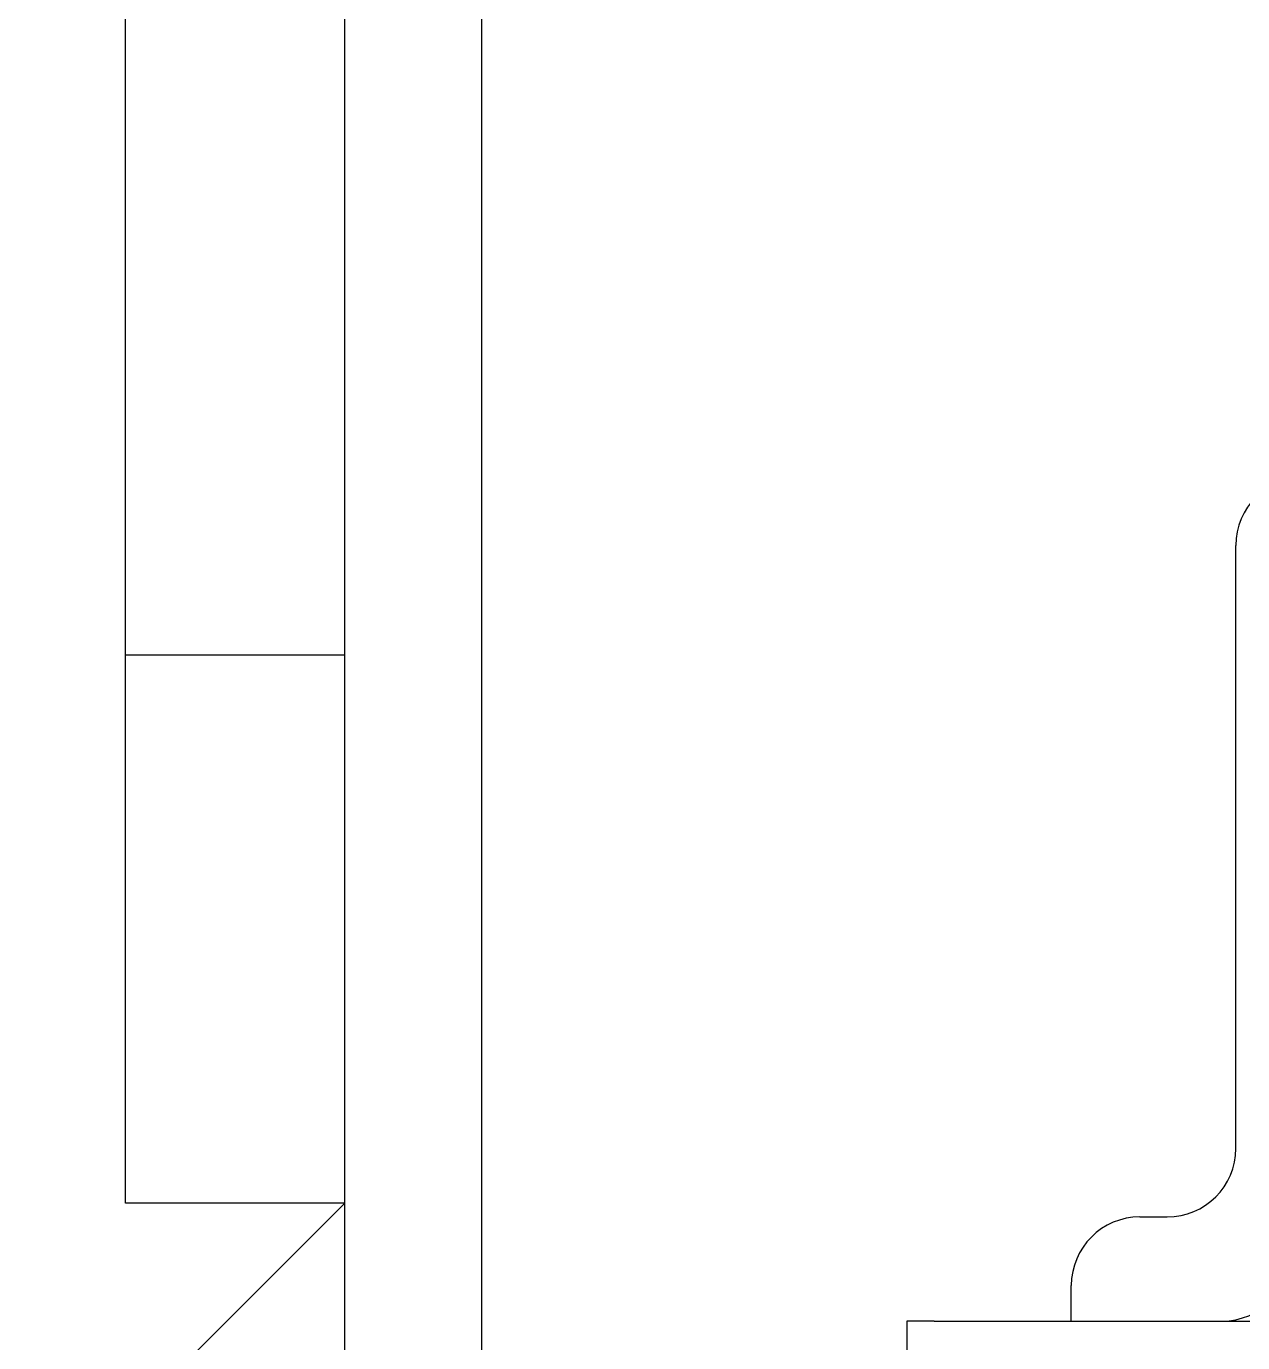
# Model space of a CAD drawing. Header units: millimetres. Extents: x 0 to 900, y 0 to 297.
# Drawn here: x 666.001 to 667.11, y 143.803 to 145.004 of the extents above; entities that cross this region are included whole.
import ezdxf

# ---------------------------------------------------------------- set-up
doc = ezdxf.new("R2010")
doc.units = ezdxf.units.MM
doc.layers.add('전장품', color=3, linetype='Continuous')

# ---------------------------------------------------------------- blocks, each defined once
blk = doc.blocks.new('STOPPER1')
at = {"layer": '전장품', "color": 0}
for p, q in [((0, -22.5), (0, 22.5)), ((1.6, -10.5), (1.6, 10.5)), ((0, -6.5), (1.6, -6.5)), ((0, -10.5), (1.6, -10.5)), ((2, -12.5), (0, -10.5))]:
    blk.add_line(p, q, dxfattribs=at)
blk.add_circle((5.8, 0), 3.5, dxfattribs=at)

msp = doc.modelspace()

# ---------------------------------------------------------------- linework, layer by layer
at = {"color": 7, "linetype": 'Continuous'}
for p, q in [((666.41628072, 139.68042821), (666.41628072, 150.80542821)), ((667.10378072, 143.98042821), (667.10378072, 144.53042821)), ((667.01628072, 143.91792821), (667.04128072, 143.91792821)), ((666.95378072, 143.82292946), (666.95378072, 143.85542821)), ((666.82878072, 143.82293071), (666.80378072, 143.82292821)), ((666.80378072, 143.82292946), (666.80378072, 141.34292821)), ((666.82878072, 143.82292946), (668.30377947, 143.82292946))]:
    msp.add_line(p, q, dxfattribs=at)
for centre, start, end in [((667.16628072, 144.53042821), 90, 180), ((667.04128072, 143.98042821), 270, 0), ((667.01628072, 143.85542821), 90, 180), ((667.09128072, 143.88542946), 270, 359.99999)]:
    msp.add_arc(centre, 0.0625, start, end, dxfattribs=at)

# ---------------------------------------------------------------- block references
at = {"xscale": -0.125, "yscale": 0.125, "zscale": 0.125}
msp.add_blockref('STOPPER1', (666.29128072, 145.24292825), dxfattribs=at)

doc.saveas('drawing.dxf')
